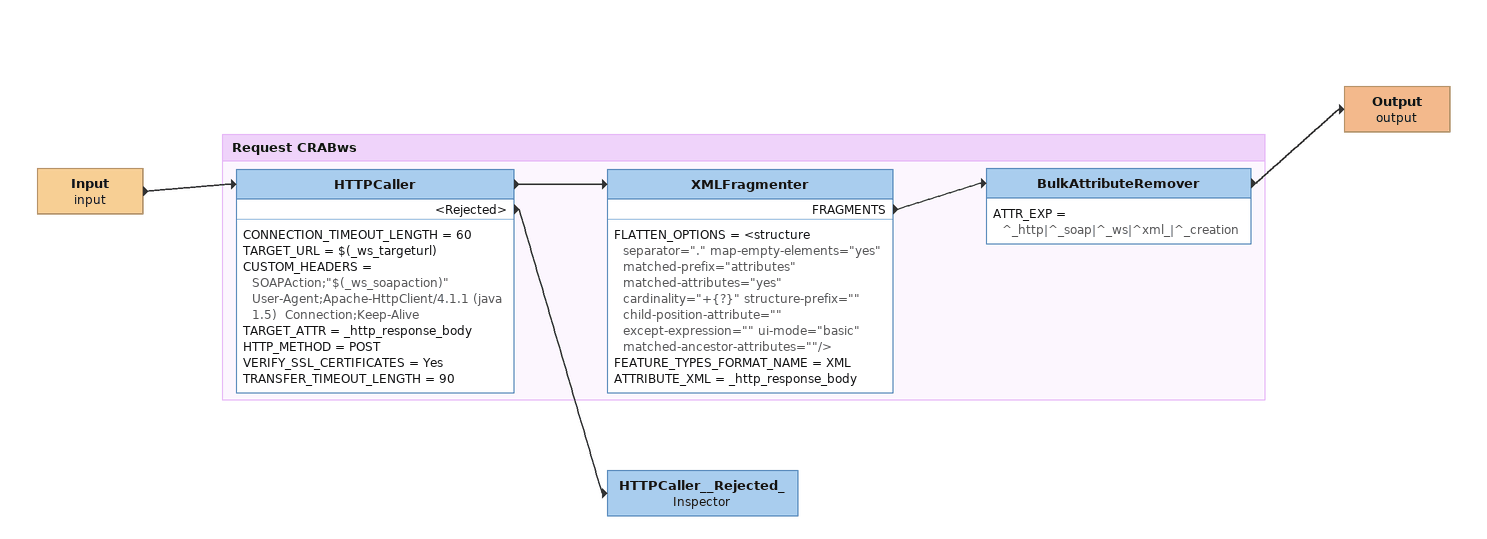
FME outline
Input (input)
    -> HTTPCaller
Output (output)
HTTPCaller__Rejected_: Inspector

Bookmark: Request CRABws
HTTPCaller
    CONNECTION_TIMEOUT_LENGTH = 60
    TARGET_URL = $(_ws_targeturl)
    CUSTOM_HEADERS = SOAPAction;"$(_ws_soapaction)"  User-Agent;Apache-HttpClient/4.1.1 (java 1.5)  Connection;Keep-Alive
    TARGET_ATTR = _http_response_body
    HTTP_METHOD = POST
    VERIFY_SSL_CERTIFICATES = Yes
    TRANSFER_TIMEOUT_LENGTH = 90
    -> XMLFragmenter
    <Rejected> -> HTTPCaller__Rejected_
XMLFragmenter
    FLATTEN_OPTIONS = <structure separator="." map-empty-elements="yes" matched-prefix="attributes" matched-attributes="yes" cardinality="+{?}" structure-prefix="" child-position-attribute="" except-expression="" ui-mode="basic" matched-ancestor-attributes=""/>
    FEATURE_TYPES_FORMAT_NAME = XML
    ATTRIBUTE_XML = _http_response_body
    FRAGMENTS -> BulkAttributeRemover
BulkAttributeRemover
    ATTR_EXP = ^_http|^_soap|^_ws|^xml_|^_creation
    -> Output (output)
